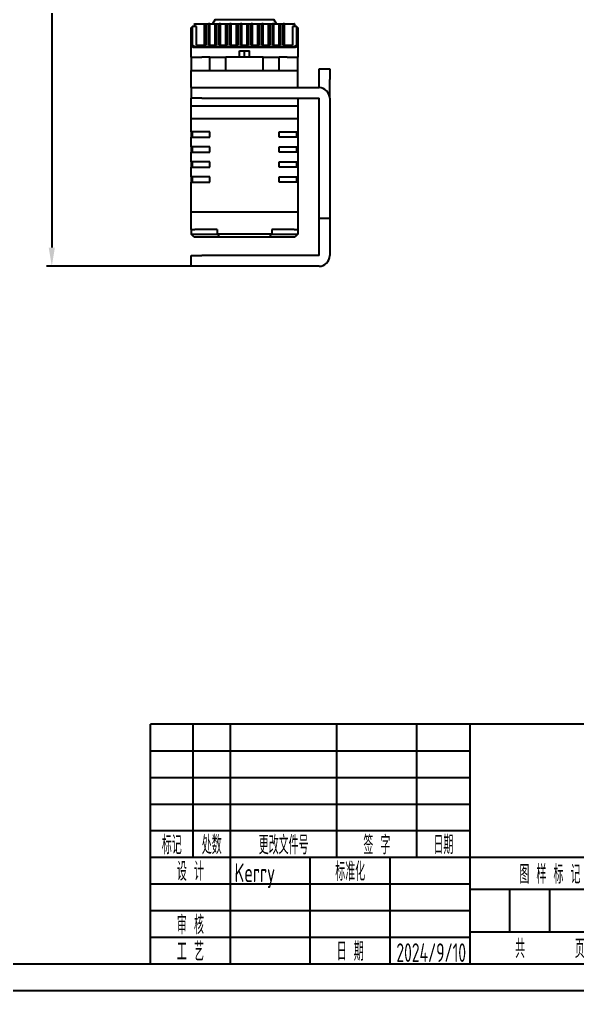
# Model space of a CAD drawing. Header units: inches. Extents: x -25 to 395, y -5 to 292.
# Drawn here: x 185.4 to 290.2, y -5 to 177.2 of the extents above; entities that cross this region are included whole.
import ezdxf
from ezdxf.enums import TextEntityAlignment as Align

# ---------------------------------------------------------------- set-up
doc = ezdxf.new("R2010")
doc.units = ezdxf.units.IN
doc.header["$MEASUREMENT"] = 0
for name, color, linetype in [('1轮廓实线层', 7, 'Continuous'), ('2细线层', 4, 'Continuous'), ('6文字层', 3, 'Continuous'), ('7标注层', 4, 'Continuous'), ('图框层', 7, 'Continuous')]:
    doc.layers.add(name, color=color, linetype=linetype)
doc.styles.add('PC_TEXTSTYLE', font='ISOCP.SHX', dxfattribs={"width": 0.707, "bigfont": 'GBCBIG.SHX'})
doc.dimstyles.new('GB_LINEAR', dxfattribs={"dimtxt": 3.5, "dimasz": 3.5, "dimexe": 1, "dimexo": 0, "dimgap": 1.5, "dimtad": 1, "dimdsep": 46, "dimtxsty": 'PC_TEXTSTYLE', "dimcen": 0, "dimclrd": 256, "dimclrt": 3, "dimadec": 0, "dimazin": 2, "dimtp": 0.1, "dimtm": 0.1, "dimtfac": 0.71, "dimtdec": 3, "dimtmove": 0, "dimatfit": 3, "dimfxl": 1, "dimtfill": 1, "dimarcsym": 0})

# ---------------------------------------------------------------- blocks, each defined once
blk = doc.blocks.new('ZwmFrameMain_A3^_^无分区图框^_^landscape')
at = {"layer": '1轮廓实线层'}
blk.add_line((0, 0), (390, 0), dxfattribs=at)
at = {"layer": '2细线层'}
blk.add_line((-25, -5), (395, -5), dxfattribs=at)
blk = doc.blocks.new('ZwmFrameMain_标题栏1')
at = {"layer": '1轮廓实线层'}
for p, q in [((-180, 0), (-180, 45)), ((0, 45), (-180, 45)), ((-172, 20), (-172, 45)), ((-165, 20), (-165, 45)), ((-145, 20), (-145, 45)), ((-130, 20), (-130, 45)), ((-120, 0), (-120, 45)), ((0, 0), (0, 45)), ((-60, 30), (0, 30)), ((-180, 20), (-60, 20)), ((-165, 0), (-165, 20)), ((-150, 0), (-150, 20)), ((-135, 0), (-135, 20)), ((-60, 15), (0, 15)), ((-180, 0), (0, 0))]:
    blk.add_line(p, q, dxfattribs=at)
at = {"layer": '1轮廓实线层', "color": 7}
for p, q in [((-60, 0), (-60, 45)), ((-180, 25), (-120, 25))]:
    blk.add_line(p, q, dxfattribs=at)
at = {"layer": '2细线层'}
for p, q in [((-180, 40), (-120, 40)), ((-180, 35), (-120, 35)), ((-180, 30), (-120, 30)), ((-90, 0), (-90, 20)), ((-75, 6), (-75, 20)), ((-180, 15), (-120, 15)), ((-120, 14), (-60, 14)), ((-112.5, 6), (-112.5, 14)), ((-105, 6), (-105, 14)), ((-97.5, 6), (-97.5, 14)), ((-180, 10), (-120, 10)), ((-120, 6), (-60, 6)), ((-180, 5), (-120, 5))]:
    blk.add_line(p, q, dxfattribs=at)
at = {"layer": '6文字层', "style": 'PC_TEXTSTYLE', "width": 0.667}
for s, p in [('标记', (-176, 22.5)), ('处数', (-168.5, 22.5)), (' 更改文件号 ', (-155, 22.5)), (' 签 字 ', (-137.5, 22.5)), (' 日期 ', (-125, 22.5)), (' 设 计 ', (-172.5, 17.51)), (' 标准化 ', (-142.5, 17.51)), (' 图 样 标 记 ', (-105, 17)), (' 重 量 ', (-82.5, 17)), (' 比 例 ', (-67.5, 17)), (' 审 核 ', (-172.5, 7.5)), (' 工 艺 ', (-172.5, 2.5)), (' 日 期 ', (-142.5, 2.5)), ('共       页', (-105, 3)), ('第       页', (-75, 3))]:
    blk.add_text(s, height=3.5, dxfattribs=at).set_placement(p, align=Align.MIDDLE)
at = {"layer": '6文字层', "style": 'PC_TEXTSTYLE', "flags": 8}
for tag, height, width, p, p2 in [('企业名称', 5, 3.445461, (-54.29, 34.82), (-5.27, 34.82)), ('产品名称或材料标记', 7, 1.034456, (-113.46, 28.64), (-66.42, 28.64)), ('图样名称', 5, 3.480264, (-54.79, 19.98), (-5.27, 19.98)), ('标准化', 3.5, 1.756036, (-133.83, 15.37), (-120.75, 15.37)), ('重量', 3.5, 2.448074, (-88.46, 7.54), (-76.55, 7.54)), ('比例', 3.5, 2.367734, (-73.35, 7.54), (-61.93, 7.54)), ('图样代号', 5, 3.489916, (-54.79, 5.63), (-5.52, 5.63)), ('审核', 3.5, 2.723972, (-163.99, 5.37), (-150.63, 5.37)), ('工艺', 3.5, 2.851598, (-164.21, 0.37), (-150.89, 0.37)), ('日期', 3.5, 2.733185, (-133.83, 0.37), (-120.75, 0.37)), ('共几页', 3.5, 0.953151, (-108.58, 1.48), (-101.56, 1.48))]:
    blk.add_attdef(tag, text='', height=height, dxfattribs=dict(at, width=width)).set_placement(p, p2, align=Align.FIT)
at = {"layer": '6文字层', "style": 'PC_TEXTSTYLE', "width": 9.901758, "flags": 8}
blk.add_attdef('设计', text='', height=3.5, rotation=359.5768, dxfattribs=at).set_placement((-164.23, 15.37), (-150.37, 15.27), align=Align.FIT)
at = {"layer": '6文字层', "color": 3, "style": 'PC_TEXTSTYLE', "width": 0.96618, "flags": 8}
blk.add_attdef('第几页', text='', height=3.5, dxfattribs=at).set_placement((-78.29, 1.5), (-71.16, 1.5), align=Align.FIT)
at = {"layer": '6文字层', "color": 0, "style": 'PC_TEXTSTYLE', "width": 0.715273, "flags": 8}
blk.add_attdef('图纸张数', text='', height=3.5, dxfattribs=at).set_placement((-2.66, -3.87), (4.46, -3.87), align=Align.FIT)
blk = doc.blocks.new('*D29')
at = {"layer": '7标注层', "color": 0, "lineweight": -2}
for p, q in [((203.47, 239.64), (190.47, 239.64)), ((217.65, 130.89), (190.47, 130.89))]:
    blk.add_line(p, q, dxfattribs=at)
at = {"layer": '7标注层', "lineweight": -2}
blk.add_line((191.47, 236.14), (191.47, 134.39), dxfattribs=at)
at = {"layer": '7标注层'}
for points in [[(192.05, 236.14), (190.89, 236.14), (191.47, 239.64)], [(190.89, 134.39), (192.05, 134.39), (191.47, 130.89)]]:
    blk.add_solid(points, dxfattribs=at)
at = {"layer": 'Defpoints', "color": 0}
for p in [(203.47, 239.64), (191.47, 130.89), (217.65, 130.89)]:
    blk.add_point(p, dxfattribs=at)
at = {"layer": '7标注层', "color": 3, "insert": (188.39, 185.26), "char_height": 3.5, "attachment_point": 5, "rotation": 90, "style": 'PC_TEXTSTYLE', "bg_fill": 3, "box_fill_scale": 1.25, "bg_fill_color": 257, "bg_fill_transparency": 0}
blk.add_mtext('108.75', dxfattribs=at)

msp = doc.modelspace()

# ---------------------------------------------------------------- linework, layer by layer
at = {"color": 7, "linetype": 'Continuous', "lineweight": 25}
for p, q in [((222.146, 177.188), (221.646, 176.388)), ((222.146, 177.188), (227.646, 177.188)), ((227.646, 177.188), (233.146, 177.188)), ((233.646, 176.388), (233.146, 177.188)), ((217.646, 175.638), (217.896, 175.888)), ((217.896, 175.881), (217.646, 175.632)), ((217.646, 172.36), (217.646, 175.632)), ((217.896, 175.881), (217.896, 175.888)), ((218.246, 175.888), (217.896, 175.888)), ((217.896, 172.535), (217.896, 175.881)), ((218.646, 175.881), (217.896, 175.881)), ((218.246, 176.288), (218.246, 175.888)), ((218.646, 175.888), (218.246, 175.888)), ((218.346, 176.388), (220.146, 176.388)), ((218.646, 175.888), (218.646, 175.881)), ((218.646, 172.353), (218.646, 175.881)), ((220.146, 172.356), (220.146, 176.388)), ((220.146, 176.388), (220.396, 176.388)), ((220.396, 176.388), (220.396, 172.353)), ((220.396, 176.388), (220.896, 176.388)), ((220.896, 172.353), (220.896, 176.388)), ((221.146, 176.388), (220.896, 176.388)), ((221.146, 172.356), (221.146, 176.388)), ((221.146, 176.388), (222.146, 176.388)), ((222.146, 172.356), (222.146, 176.388)), ((222.146, 176.388), (222.396, 176.388)), ((222.396, 176.388), (222.396, 172.353)), ((222.396, 176.388), (222.896, 176.388)), ((222.896, 172.353), (222.896, 176.388)), ((223.146, 176.388), (222.896, 176.388)), ((223.146, 172.356), (223.146, 176.388)), ((223.146, 176.388), (224.146, 176.388)), ((224.146, 172.356), (224.146, 176.388)), ((224.146, 176.388), (224.396, 176.388)), ((224.396, 176.388), (224.396, 172.353)), ((224.396, 176.388), (224.896, 176.388)), ((224.896, 172.353), (224.896, 176.388)), ((225.146, 176.388), (224.896, 176.388)), ((225.146, 172.356), (225.146, 176.388)), ((225.146, 176.388), (226.146, 176.388)), ((226.146, 172.356), (226.146, 176.388)), ((226.146, 176.388), (226.396, 176.388)), ((226.396, 176.388), (226.396, 172.353)), ((226.396, 176.388), (226.896, 176.388)), ((226.896, 172.353), (226.896, 176.388)), ((227.146, 176.388), (226.896, 176.388)), ((227.146, 172.356), (227.146, 176.388)), ((227.146, 176.388), (228.146, 176.388)), ((228.146, 172.356), (228.146, 176.388)), ((228.146, 176.388), (228.396, 176.388)), ((228.396, 176.388), (228.396, 172.353)), ((228.396, 176.388), (228.896, 176.388)), ((228.896, 172.353), (228.896, 176.388)), ((229.146, 176.388), (228.896, 176.388)), ((229.146, 172.356), (229.146, 176.388)), ((229.146, 176.388), (230.146, 176.388)), ((230.146, 172.356), (230.146, 176.388)), ((230.146, 176.388), (230.396, 176.388)), ((230.396, 176.388), (230.396, 172.353)), ((230.396, 176.388), (230.896, 176.388)), ((230.896, 172.353), (230.896, 176.388)), ((231.146, 176.388), (230.896, 176.388)), ((231.146, 172.356), (231.146, 176.388)), ((231.146, 176.388), (232.146, 176.388)), ((232.146, 172.356), (232.146, 176.388)), ((232.146, 176.388), (232.396, 176.388)), ((232.396, 176.388), (232.396, 172.353)), ((232.396, 176.388), (232.896, 176.388)), ((232.896, 172.353), (232.896, 176.388)), ((233.146, 176.388), (232.896, 176.388)), ((233.146, 172.356), (233.146, 176.388)), ((233.146, 176.388), (234.146, 176.388)), ((234.146, 172.356), (234.146, 176.388)), ((234.146, 176.388), (234.396, 176.388)), ((234.396, 176.388), (234.396, 172.353)), ((234.396, 176.388), (234.896, 176.388)), ((234.896, 172.353), (234.896, 176.388)), ((235.146, 176.388), (234.896, 176.388)), ((235.146, 172.356), (235.146, 176.388)), ((235.146, 176.388), (236.946, 176.388)), ((237.046, 175.888), (236.646, 175.888)), ((236.646, 175.881), (236.646, 175.888)), ((236.646, 175.881), (236.646, 172.353)), ((237.396, 175.881), (236.646, 175.881)), ((237.046, 176.288), (237.046, 175.888)), ((237.396, 175.888), (237.046, 175.888)), ((237.396, 175.888), (237.396, 175.881)), ((237.646, 175.638), (237.396, 175.888)), ((237.396, 175.881), (237.396, 172.535)), ((237.396, 175.881), (237.646, 175.632)), ((237.646, 175.632), (237.646, 172.36)), ((217.646, 172.36), (217.896, 172.535)), ((217.646, 170.588), (217.646, 172.36)), ((236.946, 172.076), (218.346, 172.076)), ((236.946, 171.901), (218.346, 171.901)), ((218.646, 172.36), (220.146, 172.36)), ((218.646, 172.353), (220.396, 172.353)), ((220.146, 172.356), (220.396, 172.353)), ((220.896, 172.353), (221.146, 172.356)), ((220.896, 172.353), (222.396, 172.353)), ((221.146, 172.36), (222.146, 172.36)), ((222.146, 172.356), (222.396, 172.353)), ((222.896, 172.353), (223.146, 172.356)), ((222.896, 172.353), (224.396, 172.353)), ((223.146, 172.36), (224.146, 172.36)), ((224.146, 172.356), (224.396, 172.353)), ((224.896, 172.353), (225.146, 172.356)), ((224.896, 172.353), (226.396, 172.353)), ((225.146, 172.36), (226.146, 172.36)), ((226.146, 172.356), (226.396, 172.353)), ((226.696, 170.088), (226.696, 171.288)), ((226.696, 171.288), (227.646, 171.288)), ((226.896, 172.353), (227.146, 172.356)), ((226.896, 172.353), (228.396, 172.353)), ((227.146, 172.36), (228.146, 172.36)), ((227.646, 171.288), (228.596, 171.288)), ((227.646, 170.088), (227.646, 171.288)), ((228.146, 172.356), (228.396, 172.353)), ((228.596, 170.088), (228.596, 171.288)), ((228.896, 172.353), (229.146, 172.356)), ((228.896, 172.353), (230.396, 172.353)), ((229.146, 172.36), (230.146, 172.36)), ((230.146, 172.356), (230.396, 172.353)), ((230.896, 172.353), (231.146, 172.356)), ((230.896, 172.353), (232.396, 172.353)), ((231.146, 172.36), (232.146, 172.36)), ((232.146, 172.356), (232.396, 172.353)), ((232.896, 172.353), (233.146, 172.356)), ((232.896, 172.353), (234.396, 172.353)), ((233.146, 172.36), (234.146, 172.36)), ((234.146, 172.356), (234.396, 172.353)), ((234.896, 172.353), (235.146, 172.356)), ((234.896, 172.353), (236.646, 172.353)), ((235.146, 172.36), (236.646, 172.36)), ((237.646, 172.36), (237.396, 172.535)), ((237.646, 172.36), (237.646, 170.588)), ((217.646, 170.088), (217.646, 167.588)), ((217.646, 170.088), (219.646, 170.088)), ((221.146, 170.088), (219.646, 170.088)), ((221.146, 167.588), (221.146, 170.088)), ((221.146, 170.088), (224.146, 170.088)), ((224.146, 167.588), (224.146, 170.088)), ((231.146, 170.088), (224.146, 170.088)), ((231.146, 167.588), (231.146, 170.088)), ((231.146, 170.088), (234.146, 170.088)), ((234.146, 167.588), (234.146, 170.088)), ((235.646, 170.088), (234.146, 170.088)), ((235.646, 170.088), (237.646, 170.088)), ((237.646, 167.588), (237.646, 170.088)), ((241.646, 167.888), (243.646, 167.888)), ((241.646, 165.888), (241.646, 167.888)), ((243.646, 167.888), (243.646, 165.888)), ((217.646, 164.388), (217.646, 167.588)), ((217.646, 167.588), (219.646, 167.588)), ((219.646, 167.588), (221.146, 167.588)), ((221.146, 167.588), (224.146, 167.588)), ((224.146, 167.588), (231.146, 167.588)), ((231.146, 167.588), (234.146, 167.588)), ((234.146, 167.588), (235.646, 167.588)), ((235.646, 167.588), (237.646, 167.588)), ((237.646, 164.388), (237.646, 167.588)), ((241.646, 164.388), (241.646, 165.888)), ((243.646, 162.388), (243.646, 165.888)), ((217.646, 164.388), (217.646, 162.388)), ((217.646, 164.388), (219.646, 164.388)), ((219.646, 164.388), (241.646, 164.388)), ((219.646, 162.388), (217.646, 162.388)), ((217.646, 160.888), (217.646, 162.388)), ((219.646, 162.388), (241.646, 162.388)), ((237.646, 162.388), (237.646, 160.888)), ((241.646, 141.888), (241.646, 162.388)), ((243.646, 162.388), (243.646, 141.888)), ((217.646, 158.588), (217.646, 160.888)), ((218.346, 160.888), (217.646, 160.888)), ((236.946, 160.888), (218.346, 160.888)), ((237.646, 160.888), (236.946, 160.888)), ((237.646, 160.888), (237.646, 158.588)), ((217.646, 158.588), (218.346, 158.588)), ((217.646, 156.088), (217.646, 158.588)), ((218.346, 158.588), (236.946, 158.588)), ((236.946, 158.588), (237.646, 158.588)), ((237.646, 158.588), (237.646, 156.088)), ((218.346, 156.088), (217.646, 156.088)), ((217.646, 156.088), (217.646, 155.088)), ((217.646, 153.288), (217.646, 155.088)), ((217.646, 155.088), (218.346, 155.088)), ((217.896, 155.088), (217.896, 156.088)), ((221.146, 156.088), (218.346, 156.088)), ((218.346, 155.088), (221.146, 155.088)), ((221.146, 155.088), (221.146, 156.088)), ((234.146, 156.088), (236.946, 156.088)), ((234.146, 155.088), (234.146, 156.088)), ((236.946, 155.088), (234.146, 155.088)), ((236.946, 156.088), (237.646, 156.088)), ((237.646, 155.088), (236.946, 155.088)), ((237.396, 156.088), (237.396, 155.088)), ((237.646, 156.088), (237.646, 155.088)), ((237.646, 155.088), (237.646, 153.288)), ((218.346, 153.288), (217.646, 153.288)), ((217.646, 153.288), (217.646, 152.288)), ((217.896, 152.288), (217.896, 153.288)), ((221.146, 153.288), (218.346, 153.288)), ((221.146, 152.288), (221.146, 153.288)), ((234.146, 153.288), (236.946, 153.288)), ((234.146, 152.288), (234.146, 153.288)), ((236.946, 153.288), (237.646, 153.288)), ((237.396, 153.288), (237.396, 152.288)), ((237.646, 153.288), (237.646, 152.288)), ((217.646, 150.488), (217.646, 152.288)), ((217.646, 152.288), (218.346, 152.288)), ((218.346, 152.288), (221.146, 152.288)), ((236.946, 152.288), (234.146, 152.288)), ((237.646, 152.288), (236.946, 152.288)), ((237.646, 152.288), (237.646, 150.488)), ((218.346, 150.488), (217.646, 150.488)), ((217.646, 150.488), (217.646, 149.488)), ((217.646, 147.688), (217.646, 149.488)), ((217.646, 149.488), (218.346, 149.488)), ((217.896, 149.488), (217.896, 150.488)), ((221.146, 150.488), (218.346, 150.488)), ((218.346, 149.488), (221.146, 149.488)), ((221.146, 149.488), (221.146, 150.488)), ((234.146, 150.488), (236.946, 150.488)), ((234.146, 149.488), (234.146, 150.488)), ((236.946, 149.488), (234.146, 149.488)), ((236.946, 150.488), (237.646, 150.488)), ((237.646, 149.488), (236.946, 149.488)), ((237.396, 150.488), (237.396, 149.488)), ((237.646, 150.488), (237.646, 149.488)), ((237.646, 149.488), (237.646, 147.688)), ((218.346, 147.688), (217.646, 147.688)), ((217.646, 147.688), (217.646, 146.688)), ((217.896, 146.688), (217.896, 147.688)), ((221.146, 147.688), (218.346, 147.688)), ((221.146, 146.688), (221.146, 147.688)), ((234.146, 147.688), (236.946, 147.688)), ((234.146, 146.688), (234.146, 147.688)), ((236.946, 147.688), (237.646, 147.688)), ((237.396, 147.688), (237.396, 146.688)), ((237.646, 147.688), (237.646, 146.688)), ((217.646, 141.088), (217.646, 146.688)), ((217.646, 146.688), (218.346, 146.688)), ((218.346, 146.688), (221.146, 146.688)), ((236.946, 146.688), (234.146, 146.688)), ((237.646, 146.688), (236.946, 146.688)), ((237.646, 146.688), (237.646, 141.088)), ((217.646, 141.088), (218.346, 141.088)), ((217.646, 137.788), (217.646, 141.088)), ((218.346, 141.088), (236.946, 141.088)), ((236.946, 141.088), (237.646, 141.088)), ((237.646, 141.088), (237.646, 137.788)), ((241.646, 139.888), (241.646, 141.888)), ((243.646, 141.888), (243.646, 139.888)), ((241.646, 139.888), (243.646, 139.888)), ((241.646, 132.888), (241.646, 139.888)), ((243.646, 139.888), (243.646, 132.888)), ((217.646, 137.788), (218.346, 137.788)), ((217.646, 137.788), (217.646, 136.888)), ((217.646, 136.888), (219.646, 136.888)), ((218.146, 136.388), (217.646, 136.888)), ((222.496, 137.788), (218.346, 137.788)), ((222.496, 137.788), (222.496, 136.888)), ((232.796, 136.888), (222.496, 136.888)), ((222.496, 136.888), (222.996, 136.388)), ((232.296, 136.388), (232.796, 136.888)), ((236.946, 137.788), (232.796, 137.788)), ((232.796, 137.788), (232.796, 136.888)), ((235.646, 136.888), (237.646, 136.888)), ((236.946, 137.788), (237.646, 137.788)), ((237.646, 136.888), (237.146, 136.388)), ((237.646, 137.788), (237.646, 136.888)), ((218.146, 136.388), (219.646, 136.388)), ((222.996, 136.388), (232.296, 136.388)), ((235.646, 136.388), (237.146, 136.388)), ((217.646, 130.888), (217.646, 132.888)), ((217.646, 132.888), (219.646, 132.888)), ((241.646, 132.888), (219.646, 132.888)), ((219.646, 130.888), (217.646, 130.888)), ((241.646, 130.888), (219.646, 130.888))]:
    msp.add_line(p, q, dxfattribs=at)
for centre, start, end in [((241.646, 162.388), 0, 90), ((241.646, 132.888), 270, 0)]:
    msp.add_arc(centre, 2, start, end, dxfattribs=at)
for points, knots in [([(218.246, 176.288), (218.248, 176.302), (218.25, 176.326), (218.268, 176.353), (218.287, 176.37), (218.305, 176.38), (218.325, 176.387), (218.339, 176.388), (218.346, 176.388)], [0, 0, 0, 0, 0.2991165, 0.5206065, 0.6551612, 0.7779296, 0.8917101, 1, 1, 1, 1]), ([(237.046, 176.288), (237.045, 176.3), (237.042, 176.324), (237.025, 176.351), (237.007, 176.37), (236.989, 176.381), (236.968, 176.387), (236.954, 176.388), (236.946, 176.388)], [0, 0, 0, 0, 0.2567228, 0.51849302, 0.64954407, 0.76766018, 0.88132995, 1, 1, 1, 1]), ([(218.346, 171.901), (218.304, 171.902), (218.22, 171.905), (218.096, 171.929), (217.979, 171.966), (217.83, 172.039), (217.681, 172.17), (217.658, 172.295), (217.646, 172.36)], [0, 0, 0, 0, 0.10350774, 0.2103567, 0.32177944, 0.43886412, 0.70693168, 1, 1, 1, 1]), ([(218.346, 172.076), (218.319, 172.077), (218.266, 172.079), (218.186, 172.103), (218.11, 172.14), (218.012, 172.216), (217.918, 172.349), (217.904, 172.47), (217.896, 172.535)], [0, 0, 0, 0, 0.0920995, 0.1856825, 0.2950224, 0.4110742, 0.6870045, 1, 1, 1, 1]), ([(237.396, 172.535), (237.388, 172.47), (237.374, 172.349), (237.28, 172.216), (237.184, 172.141), (237.11, 172.103), (237.03, 172.08), (236.974, 172.077), (236.946, 172.076)], [0, 0, 0, 0, 0.3129397, 0.5889311, 0.7032023, 0.8062575, 0.9031742, 1, 1, 1, 1]), ([(237.646, 172.36), (237.634, 172.295), (237.611, 172.17), (237.461, 172.038), (237.31, 171.964), (237.191, 171.927), (237.069, 171.905), (236.987, 171.902), (236.946, 171.901)], [0, 0, 0, 0, 0.2930775, 0.5612922, 0.6827169, 0.7946748, 0.8987278, 1, 1, 1, 1]), ([(217.646, 170.088), (217.646, 170.096), (217.646, 170.111), (217.646, 170.266), (217.646, 170.456), (217.646, 170.588)], [0, 0, 0, 0, 0.2112162, 0.4481855, 1, 1, 1, 1]), ([(237.646, 170.588), (237.646, 170.473), (237.646, 170.292), (237.646, 170.118), (237.646, 170.098), (237.646, 170.088)], [0, 0, 0, 0, 0.4807314, 0.75762111, 1, 1, 1, 1]), ([(219.646, 136.388), (219.865, 136.388), (220.304, 136.388), (220.936, 136.388), (221.519, 136.388), (222.03, 136.388), (222.45, 136.388), (222.759, 136.388), (222.959, 136.388), (222.984, 136.388), (222.996, 136.388)], [0, 0, 0, 0, 0.1249999, 0.2499999, 0.3749998, 0.4999998, 0.6249998, 0.7499999, 0.8749999, 1, 1, 1, 1]), ([(232.296, 136.388), (232.308, 136.388), (232.333, 136.388), (232.533, 136.388), (232.842, 136.388), (233.262, 136.388), (233.773, 136.388), (234.356, 136.388), (234.988, 136.388), (235.427, 136.388), (235.646, 136.388)], [0, 0, 0, 0, 0.1249999, 0.2499999, 0.3749998, 0.4999998, 0.6249998, 0.7499999, 0.8749999, 1, 1, 1, 1])]:
    msp.add_open_spline(points, degree=3, knots=knots, dxfattribs=at)
for points in [[(219.646, 136.888), (219.833, 136.888), (220.206, 136.888), (220.744, 136.888), (221.24, 136.888), (221.674, 136.888), (222.031, 136.888), (222.295, 136.888), (222.464, 136.888), (222.485, 136.888), (222.496, 136.888)], [(232.796, 136.888), (232.807, 136.888), (232.828, 136.888), (232.997, 136.888), (233.261, 136.888), (233.618, 136.888), (234.052, 136.888), (234.548, 136.888), (235.086, 136.888), (235.459, 136.888), (235.646, 136.888)]]:
    msp.add_open_spline(points, degree=3, dxfattribs=at)

# ---------------------------------------------------------------- block references
at = {"layer": '图框层'}
msp.add_blockref('ZwmFrameMain_A3^_^无分区图框^_^landscape', (0, 0), dxfattribs=at)
ref = msp.add_blockref('ZwmFrameMain_标题栏1', (390, 0), dxfattribs=at)
ref.add_attrib('产品名称或材料标记', '装配', dxfattribs={"layer": '6文字层', "height": 7, "style": 'PC_TEXTSTYLE', "width": 0.707}).set_placement((300.058, 28.635), align=Align.CENTER)
ref.add_attrib('设计', 'Kerry', (225.771, 15.372), dxfattribs={"layer": '6文字层', "height": 3.5, "rotation": 359.57685, "style": 'PC_TEXTSTYLE', "width": 0.707})
ref.add_attrib('日期', '2024/9/10', dxfattribs={"layer": '6文字层', "height": 3.5, "style": 'PC_TEXTSTYLE', "width": 0.617408}).set_placement((256.165, 0.371), (269.248, 0.371), align=Align.FIT)
ref.add_attrib('图样名称', '二维多功能云台外观尺寸', dxfattribs={"layer": '6文字层', "height": 5, "style": 'PC_TEXTSTYLE', "width": 0.707}).set_placement((359.973, 19.978), align=Align.CENTER)
ref.add_attrib('图样代号', 'PD2-RH-1', dxfattribs={"layer": '6文字层', "height": 5, "style": 'PC_TEXTSTYLE', "width": 0.707}).set_placement((359.85, 5.63), align=Align.CENTER)
ref.add_attrib('比例', '1:1', dxfattribs={"layer": '6文字层', "height": 3.5, "style": 'PC_TEXTSTYLE', "width": 0.707}).set_placement((322.359, 7.542), align=Align.CENTER)

# ---------------------------------------------------------------- next in the draw order: dimensions: what is measured, and where the dimension line sits
at = {"layer": '7标注层'}
dim = msp.add_linear_dim(base=(191.471, 130.888), p1=(203.471, 239.638), p2=(217.646, 130.888), angle=90, dimstyle='GB_LINEAR', override={"dimscale": 1, "dimgap": 1.5, "dimtad": 1, "dimjust": 0, "dimdec": 2, "dimlfac": 1, "dimse1": 0, "dimse2": 0, "dimsd1": 0, "dimsd2": 0, "dimclrd": 256, "dimclre": 0, "dimtofl": 1, "dimtvp": 0.1}, dxfattribs=at)
dim.commit()
dim.dimension.update_dxf_attribs({"geometry": '*D29', "text_midpoint": (188.395, 185.263)})

doc.saveas('drawing.dxf')
